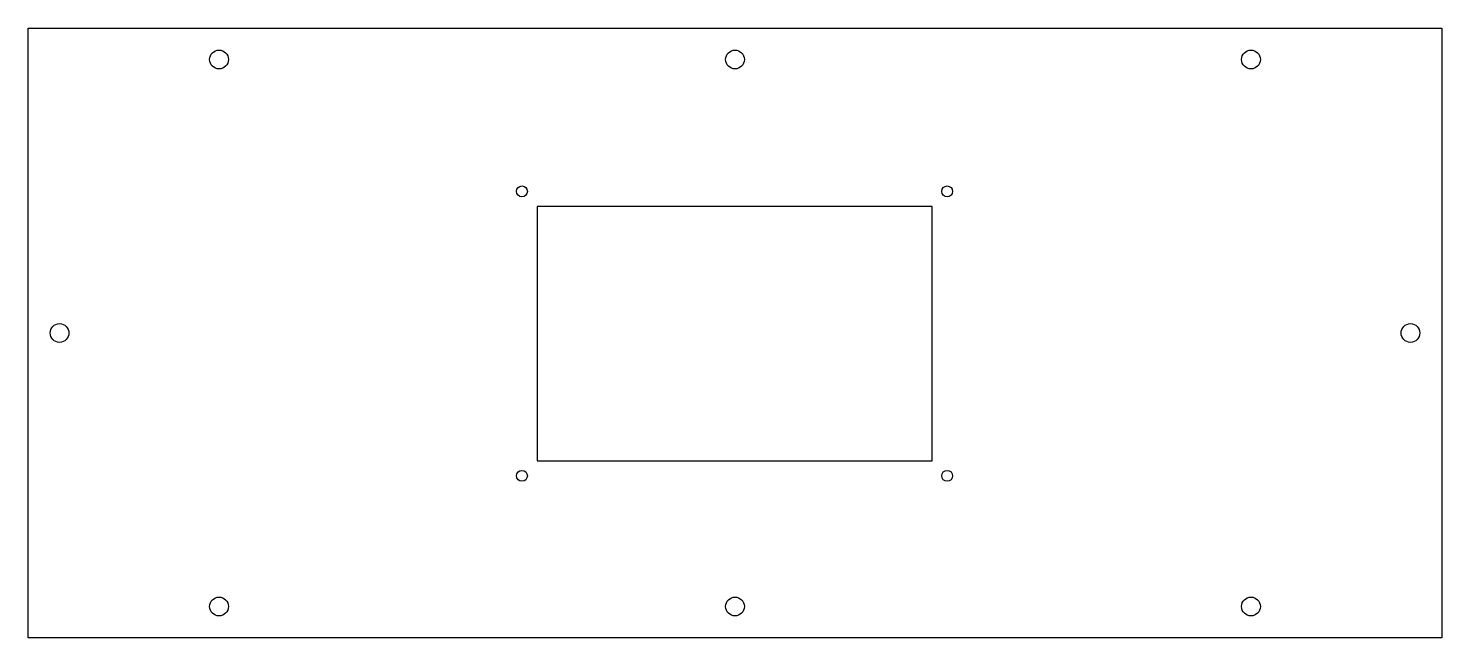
# Model space of a CAD drawing. Header units: millimetres. Extents: x -226 to 226, y -265 to -70.
import ezdxf

# ---------------------------------------------------------------- set-up
doc = ezdxf.new("R2010")
doc.units = ezdxf.units.MM
doc.layers.get('0').update_dxf_attribs({"linetype": 'CONTINUOUS'})

msp = doc.modelspace()

# ---------------------------------------------------------------- linework, layer by layer
for points in [[(-226, -70), (226, -70), (226, -265), (-226, -265)], [(63, -208.35), (63, -127.05), (-63.3, -127.05), (-63.3, -208.35)]]:
    msp.add_lwpolyline(points, close=True)
for centre, radius in [((-165, -80), 3), ((0, -80), 3), ((165, -80), 3), ((-68.15, -122.2), 1.75), ((67.85, -122.2), 1.75), ((-216, -167.5), 3), ((216, -167.5), 3), ((-68.15, -213.2), 1.75), ((67.85, -213.2), 1.75), ((-165, -255), 3), ((0, -255), 3), ((165, -255), 3)]:
    msp.add_circle(centre, radius)

doc.saveas('drawing.dxf')
